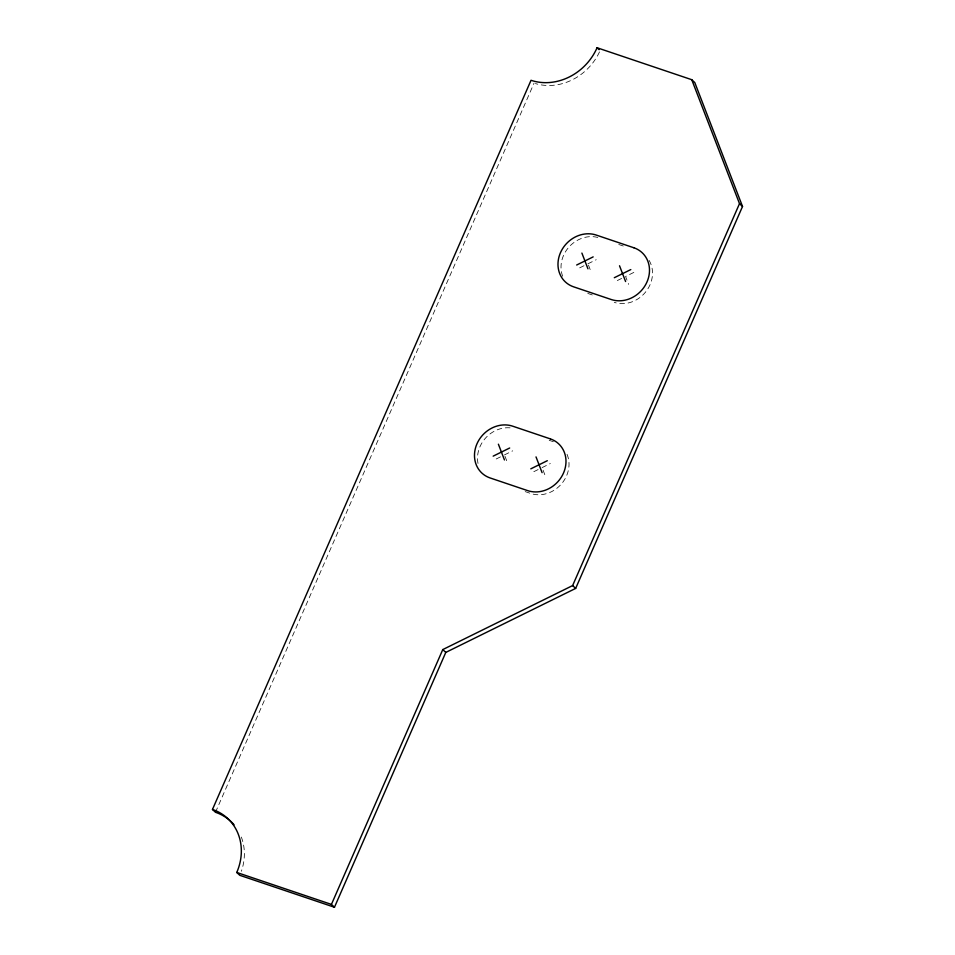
<?xml version="1.0" encoding="UTF-8"?>
<svg xmlns="http://www.w3.org/2000/svg" width="955" height="955" viewBox="0 0 955 955"><rect width="100%" height="100%" fill="white"/><g stroke="black" fill="none" stroke-linecap="round" stroke-linejoin="round"><path stroke-width="0.72" stroke-dasharray="4.78 3.58" d="M215.496 812.287L534.06 83.133M579.697 267.854L584.412 265.526M587.958 263.783L596.207 259.712M617.324 280.555L622.051 278.227M633.834 272.414L625.585 276.484L628.617 284.363M496.194 458.985L500.909 456.657M504.455 454.914L512.704 450.844M533.833 471.675L538.548 469.359M542.082 467.616L550.331 463.545M618.768 244.492L624.343 246.366M587.791 293.424L593.365 295.31M549.209 440.315L553.387 441.723M525.202 491.61L530.777 493.496A28.686 25.319 -46.9 0 0 561.85 483.457A28.686 25.319 -46.9 0 0 565.611 451.524M588.459 265.096L590.99 271.662M543.097 470.23L545.114 475.483M504.956 456.227L507.487 462.793M599.501 51.892A52.967 46.747 -46.9 0 1 535.409 83.562M241.317 837.046A52.967 46.747 -46.9 0 1 241.364 871.282M562.662 276.246A28.686 25.319 -46.9 0 1 569.681 246.259A28.686 25.319 -46.9 0 1 599.263 237.902M649.102 260.393A28.686 25.319 -46.9 0 1 645.353 292.326A28.686 25.319 -46.9 0 1 614.28 302.365M478.013 463.438A28.686 25.319 -46.9 0 1 511.785 428.055"/><path stroke-width="1.43" d="M212.476 809.446L531.028 80.292A52.967 46.747 -46.9 0 0 597.066 47.75L691.742 79.695L694.774 82.536L742.524 206.471L575.662 588.411L445.794 652.408L334.465 907.25L239.789 875.305L236.756 872.464A52.967 46.747 -46.9 0 0 212.476 809.446L215.496 812.287A52.967 46.747 -46.9 0 1 234.071 824.798M334.465 907.25L331.433 904.409L442.774 649.579L572.63 585.57L739.504 203.642L691.742 79.695M576.665 265.013L593.174 256.883M614.304 277.714L630.813 269.573M493.174 456.144L509.672 448.002M530.801 468.845L547.311 460.704M236.756 872.464L331.433 904.409M597.066 47.75L599.083 49.636M739.504 203.642L742.524 206.471M572.63 585.57L575.662 588.411M442.774 649.579L445.794 652.408M619.52 265.765L625.585 281.522M581.893 253.075L587.958 268.821M536.018 456.896L542.094 472.653M498.391 444.194L504.455 459.952M633.857 247.763L596.23 235.061A28.686 25.319 -46.9 0 0 560.466 252.693A28.686 25.319 -46.9 0 0 573.621 286.834L611.248 299.524A28.686 25.319 -46.9 0 0 647.013 281.904A28.686 25.319 -46.9 0 0 633.857 247.763M550.367 438.894L512.728 426.193A28.686 25.319 -46.9 0 0 476.963 443.824A28.686 25.319 -46.9 0 0 490.118 477.954L527.745 490.655A28.686 25.319 -46.9 0 0 563.51 473.023A28.686 25.319 -46.9 0 0 550.367 438.894"/></g></svg>
